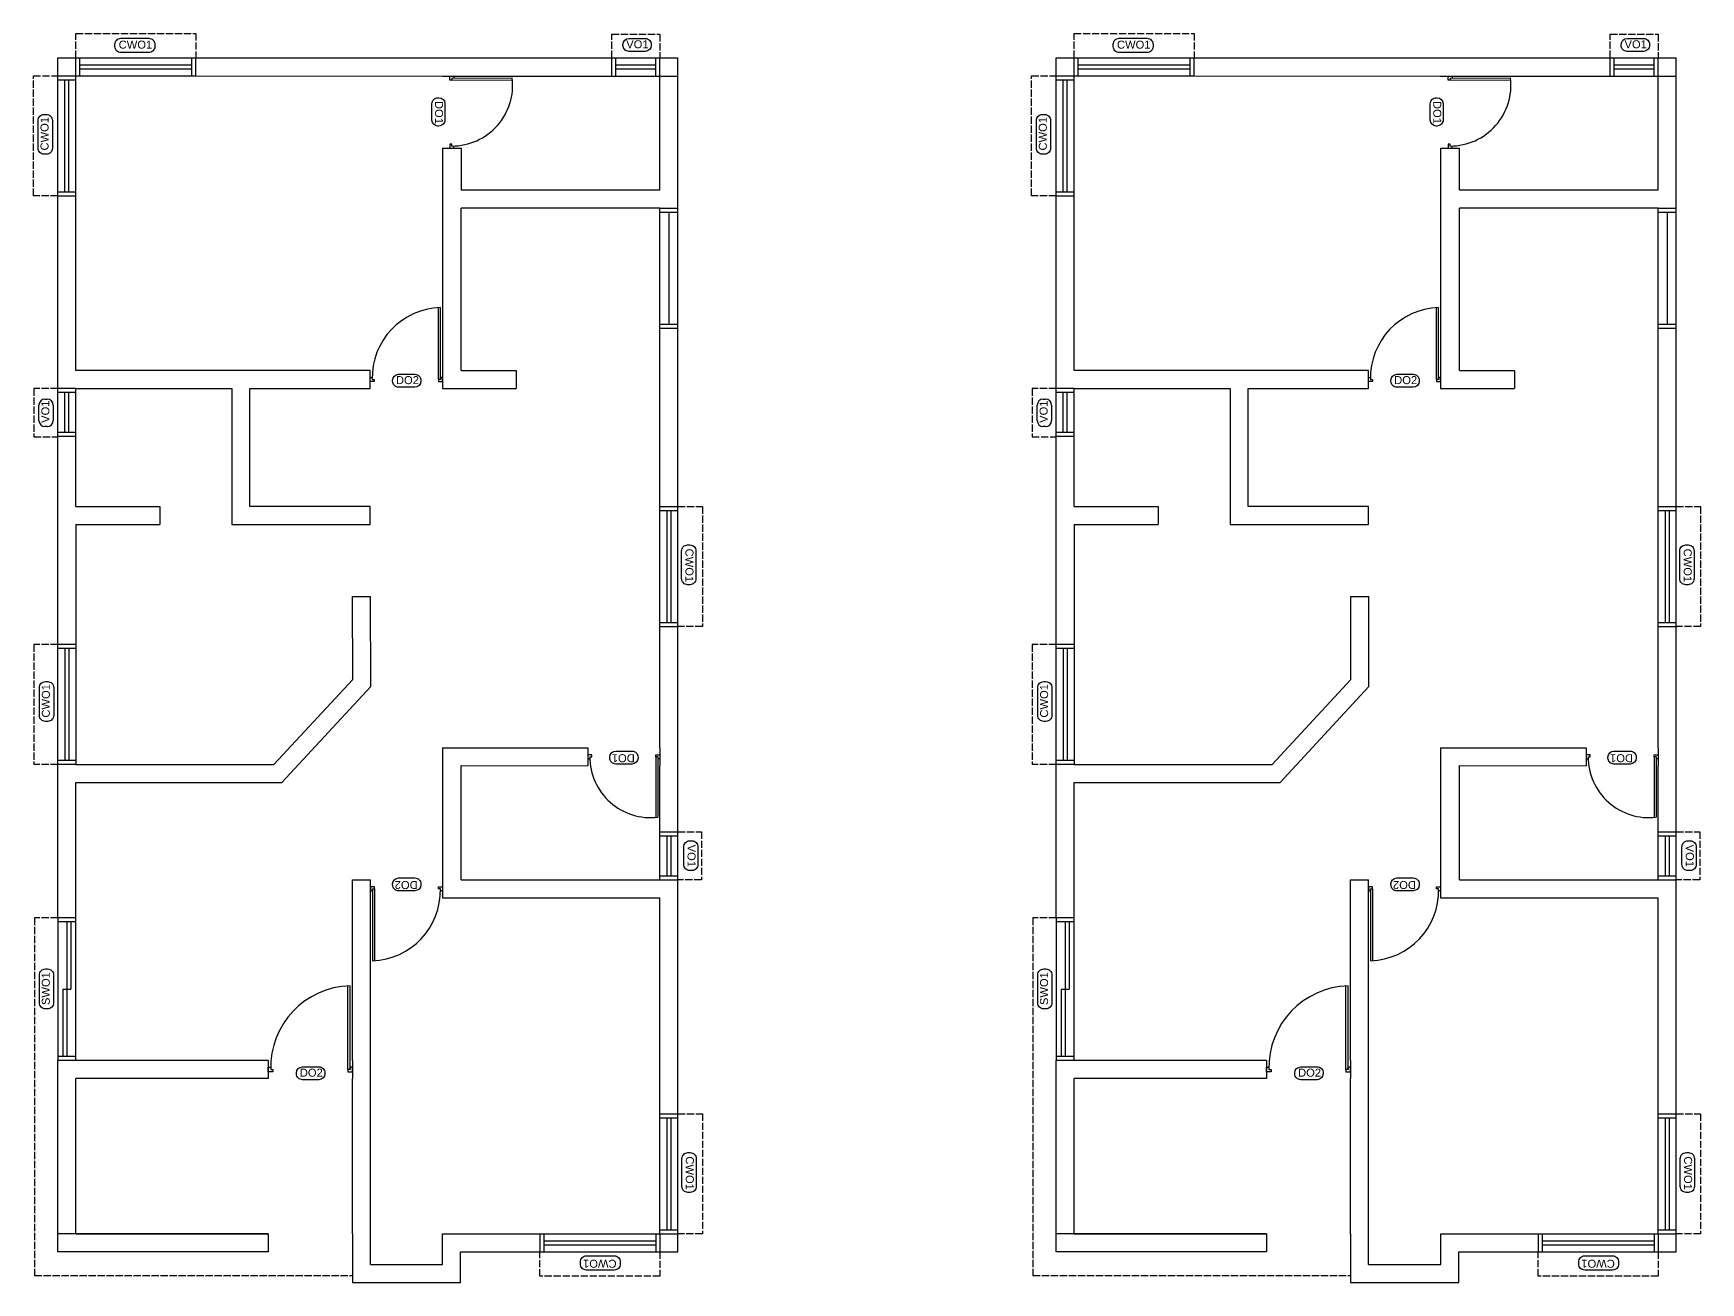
# Model space of a CAD drawing. Header units: inches. Extents: x 501 to 2996, y 333 to 2050.
# Drawn here: x 1592 to 2425, y 1425 to 2050 of the extents above; entities that cross this region are included whole.
import ezdxf

# ---------------------------------------------------------------- set-up
doc = ezdxf.new("R2010")
doc.units = ezdxf.units.IN
doc.header["$MEASUREMENT"] = 0
doc.linetypes.add('ACAD_ISO02W100', pattern=[15, 12, -3])
for name, color, linetype in [('BORDERS', 7, 'Continuous'), ('DOOR', 191, 'Continuous'), ('SUNSHADE', 150, 'ACAD_ISO02W100'), ('TEXT', 7, 'Continuous'), ('WALLS', 1, 'Continuous'), ('WINDOW', 5, 'Continuous')]:
    doc.layers.add(name, color=color, linetype=linetype)
doc.styles.get("Standard").update_dxf_attribs({"font": 'arial.ttf'})

msp = doc.modelspace()

# ---------------------------------------------------------------- linework, layer by layer
at = {"layer": 'BORDERS'}
for p, q in [((1904.93, 1962.63), (1913.93, 1962.63)), ((1904.93, 1960.63), (1913.93, 1960.63)), ((1909.43, 1960.63), (1909.43, 1904.63)), ((2404.04, 1962.63), (2413.04, 1962.63)), ((2404.04, 1960.63), (2413.04, 1960.63)), ((2408.54, 1960.63), (2408.54, 1904.63)), ((1904.93, 1904.63), (1913.93, 1904.63)), ((1904.93, 1902.63), (1913.93, 1902.63)), ((2404.04, 1904.63), (2413.04, 1904.63)), ((2404.04, 1902.63), (2413.04, 1902.63))]:
    msp.add_line(p, q, dxfattribs=at)
at = {"layer": 'DOOR'}
for p, q in [((1799.9, 2026.68), (1799.9, 2028.68)), ((1799.9, 2028.68), (1801.9, 2028.68)), ((1800.9, 2026.68), (1799.9, 2026.68)), ((1800.9, 2027.68), (1831.11, 2027.7)), ((1800.9, 2027.68), (1800.9, 2026.68)), ((1800.9, 2026.68), (1831.21, 2026.71)), ((1801.9, 2028.68), (1801.9, 2027.68)), ((2299.01, 2026.68), (2299.01, 2028.68)), ((2299.01, 2028.68), (2301.01, 2028.68)), ((2300.01, 2026.68), (2299.01, 2026.68)), ((2300.01, 2027.68), (2330.22, 2027.7)), ((2300.01, 2027.68), (2300.01, 2026.68)), ((2300.01, 2026.68), (2330.32, 2026.71)), ((2301.01, 2028.68), (2301.01, 2027.68)), ((1800.92, 1994.68), (1799.92, 1994.68)), ((1799.92, 1994.68), (1799.93, 1992.68)), ((1799.93, 1992.68), (1801.92, 1992.68)), ((1800.92, 1993.68), (1800.92, 1994.68)), ((1801.92, 1992.68), (1801.92, 1993.69)), ((2300.03, 1994.68), (2299.03, 1994.68)), ((2299.03, 1994.68), (2299.03, 1992.68)), ((2299.03, 1992.68), (2301.03, 1992.68)), ((2300.03, 1993.68), (2300.03, 1994.68)), ((2301.03, 1992.68), (2301.03, 1993.69)), ((1794.17, 1876.85), (1794.17, 1912.89)), ((1795.17, 1876.85), (1795.17, 1912.89)), ((2293.28, 1876.85), (2293.28, 1912.89)), ((2294.28, 1876.85), (2294.28, 1912.89)), ((1760.1, 1877.85), (1761.09, 1877.85)), ((1760.1, 1875.85), (1760.1, 1877.85)), ((1762.1, 1875.85), (1760.1, 1875.85)), ((1761.1, 1876.85), (1762.1, 1876.85)), ((1762.1, 1876.85), (1762.1, 1875.85)), ((1794.17, 1876.85), (1794.17, 1875.85)), ((1795.17, 1876.85), (1794.17, 1876.85)), ((1794.17, 1875.85), (1796.17, 1875.85)), ((1796.17, 1877.85), (1795.17, 1877.85)), ((1795.17, 1877.85), (1795.17, 1876.85)), ((1796.17, 1875.85), (1796.17, 1877.85)), ((2259.21, 1877.85), (2260.2, 1877.85)), ((2259.21, 1875.85), (2259.21, 1877.85)), ((2261.21, 1875.85), (2259.21, 1875.85)), ((2260.21, 1876.85), (2261.21, 1876.85)), ((2261.21, 1876.85), (2261.21, 1875.85)), ((2293.28, 1876.85), (2293.28, 1875.85)), ((2294.28, 1876.85), (2293.28, 1876.85)), ((2293.28, 1875.85), (2295.28, 1875.85)), ((2295.28, 1877.85), (2294.28, 1877.85)), ((2294.28, 1877.85), (2294.28, 1876.85)), ((2295.28, 1875.85), (2295.28, 1877.85)), ((1870.93, 1689.28), (1868.93, 1689.29)), ((1868.93, 1689.29), (1868.93, 1687.29)), ((1868.93, 1687.29), (1869.94, 1687.29)), ((1869.93, 1688.29), (1870.93, 1688.29)), ((1870.93, 1688.29), (1870.93, 1689.28)), ((1902.93, 1688.27), (1902.92, 1657.96)), ((1902.93, 1688.27), (1902.93, 1689.27)), ((1902.93, 1689.27), (1904.93, 1689.27)), ((1903.93, 1688.27), (1902.93, 1688.27)), ((1903.93, 1688.27), (1903.92, 1658.06)), ((1904.93, 1687.27), (1903.93, 1687.27)), ((1904.93, 1689.27), (1904.93, 1687.27)), ((2370.04, 1689.28), (2368.04, 1689.29)), ((2368.04, 1689.29), (2368.04, 1687.29)), ((2368.04, 1687.29), (2369.05, 1687.29)), ((2369.04, 1688.29), (2370.04, 1688.29)), ((2370.04, 1688.29), (2370.04, 1689.28)), ((2402.04, 1688.27), (2402.03, 1657.96)), ((2402.04, 1688.27), (2402.04, 1689.27)), ((2402.04, 1689.27), (2404.04, 1689.27)), ((2403.04, 1688.27), (2402.04, 1688.27)), ((2403.04, 1688.27), (2403.03, 1658.06)), ((2404.04, 1687.27), (2403.04, 1687.27)), ((2404.04, 1689.27), (2404.04, 1687.27)), ((1762.17, 1623.27), (1760.17, 1623.27)), ((1760.17, 1623.27), (1760.17, 1621.27)), ((1760.17, 1621.27), (1761.17, 1621.27)), ((1761.17, 1621.27), (1761.17, 1622.27)), ((1761.17, 1622.27), (1762.17, 1622.27)), ((1761.17, 1622.27), (1761.17, 1586.3)), ((1762.17, 1622.27), (1762.17, 1623.27)), ((1762.17, 1622.27), (1762.17, 1586.3)), ((1794.17, 1622.27), (1794.17, 1623.27)), ((1794.17, 1623.27), (1796.17, 1623.27)), ((1795.17, 1622.27), (1794.17, 1622.27)), ((1796.17, 1621.27), (1795.19, 1621.27)), ((1796.17, 1623.27), (1796.17, 1621.27)), ((2261.28, 1623.27), (2259.28, 1623.27)), ((2259.28, 1623.27), (2259.28, 1621.27)), ((2259.28, 1621.27), (2260.28, 1621.27)), ((2260.28, 1621.27), (2260.28, 1622.27)), ((2260.28, 1622.27), (2261.28, 1622.27)), ((2260.28, 1622.27), (2260.28, 1586.3)), ((2261.28, 1622.27), (2261.28, 1623.27)), ((2261.28, 1622.27), (2261.28, 1586.3)), ((2293.28, 1622.27), (2293.28, 1623.27)), ((2293.28, 1623.27), (2295.28, 1623.27)), ((2294.28, 1622.27), (2293.28, 1622.27)), ((2295.28, 1621.27), (2294.3, 1621.27)), ((2295.28, 1623.27), (2295.28, 1621.27)), ((1748.84, 1531.82), (1748.84, 1573.78)), ((1750.01, 1531.82), (1750.01, 1573.78)), ((2247.95, 1531.82), (2247.95, 1573.78)), ((2249.12, 1531.82), (2249.12, 1573.78)), ((1709.17, 1532.98), (1710.32, 1532.98)), ((1709.17, 1530.65), (1709.17, 1532.98)), ((1711.5, 1530.65), (1709.17, 1530.65)), ((1710.34, 1531.82), (1711.5, 1531.82)), ((1711.5, 1531.82), (1711.5, 1530.65)), ((1748.84, 1531.82), (1748.84, 1530.65)), ((1750.01, 1531.82), (1748.84, 1531.82)), ((1748.84, 1530.65), (1751.17, 1530.65)), ((1751.17, 1532.98), (1750.01, 1532.98)), ((1750.01, 1532.98), (1750.01, 1531.82)), ((1751.17, 1530.65), (1751.17, 1532.98)), ((2208.28, 1532.98), (2209.43, 1532.98)), ((2208.28, 1530.65), (2208.28, 1532.98)), ((2210.61, 1530.65), (2208.28, 1530.65)), ((2209.45, 1531.82), (2210.61, 1531.82)), ((2210.61, 1531.82), (2210.61, 1530.65)), ((2247.95, 1531.82), (2247.95, 1530.65)), ((2249.12, 1531.82), (2247.95, 1531.82)), ((2247.95, 1530.65), (2250.28, 1530.65)), ((2250.28, 1532.98), (2249.12, 1532.98)), ((2249.12, 1532.98), (2249.12, 1531.82)), ((2250.28, 1530.65), (2250.28, 1532.98))]:
    msp.add_line(p, q, dxfattribs=at)
for centre, radius, start, end in [((1800.91, 2024.09), 30.42, 270.02555, 6.82306), ((2300.02, 2024.09), 30.42, 270.02555, 6.82306), ((1796.21, 1877.78), 35.12, 91.69549, 181.52317), ((2295.32, 1877.78), 35.12, 91.69549, 181.52317), ((1900.34, 1688.26), 30.42, 179.95764, 276.75515), ((2399.45, 1688.26), 30.42, 179.95764, 276.75515), ((1760.14, 1621.34), 35.05, 271.69549, 1.52317), ((2259.24, 1621.34), 35.05, 271.69549, 1.52317), ((1751.22, 1532.9), 40.89, 91.69549, 181.52317), ((2250.33, 1532.9), 40.89, 91.69549, 181.52317)]:
    msp.add_arc(centre, radius, start, end, dxfattribs=at)
at = {"layer": 'SUNSHADE', "ltscale": 0.3}
for p, q in [((1612.93, 2037.77), (1612.93, 2050.02)), ((1612.93, 2050.02), (1672.93, 2050.02)), ((1672.93, 2050.02), (1672.93, 2037.77)), ((1880.93, 2037.77), (1880.93, 2049.56)), ((1880.93, 2049.56), (1904.93, 2049.56)), ((1904.93, 2049.56), (1904.93, 2037.77)), ((2112.04, 2037.77), (2112.04, 2050.02)), ((2112.04, 2050.02), (2172.04, 2050.02)), ((2172.04, 2050.02), (2172.04, 2037.77)), ((2380.04, 2037.77), (2380.04, 2049.56)), ((2380.04, 2049.56), (2404.04, 2049.56)), ((2404.04, 2049.56), (2404.04, 2037.77)), ((1591.68, 1968.77), (1591.68, 2028.77)), ((1591.68, 2028.77), (1603.93, 2028.77)), ((2090.79, 1968.77), (2090.79, 2028.77)), ((2090.79, 2028.77), (2103.04, 2028.77)), ((1603.93, 1968.77), (1591.68, 1968.77)), ((2103.04, 1968.77), (2090.79, 1968.77)), ((1603.93, 1872.35), (1591.92, 1872.35)), ((1591.92, 1872.35), (1591.92, 1848.28)), ((2103.04, 1872.35), (2091.03, 1872.35)), ((2091.03, 1872.35), (2091.03, 1848.28)), ((1591.92, 1848.28), (1603.93, 1848.28)), ((2091.03, 1848.28), (2103.04, 1848.28)), ((1913.93, 1813.34), (1926.18, 1813.34)), ((1926.18, 1813.34), (1926.18, 1753.34)), ((2413.04, 1813.34), (2425.29, 1813.34)), ((2425.29, 1813.34), (2425.29, 1753.34)), ((1926.18, 1753.34), (1913.93, 1753.34)), ((2425.29, 1753.34), (2413.04, 1753.34)), ((1603.93, 1744.35), (1592.01, 1744.35)), ((1592.01, 1744.35), (1592.01, 1684.35)), ((2103.04, 1744.35), (2091.12, 1744.35)), ((2091.12, 1744.35), (2091.12, 1684.35)), ((1603.93, 1684.35), (1592.01, 1684.35)), ((2103.04, 1684.35), (2091.12, 1684.35)), ((1913.93, 1650.77), (1925.73, 1650.77)), ((1925.73, 1650.77), (1925.73, 1626.77)), ((2413.04, 1650.77), (2424.84, 1650.77)), ((2424.84, 1650.77), (2424.84, 1626.77)), ((1925.73, 1626.77), (1913.93, 1626.77)), ((2424.84, 1626.77), (2413.04, 1626.77)), ((1603.93, 1607.69), (1592.29, 1607.69)), ((1592.29, 1607.69), (1592.29, 1428.9)), ((2103.04, 1607.69), (2091.4, 1607.69)), ((2091.4, 1607.69), (2091.4, 1428.9)), ((1913.93, 1509.77), (1926.18, 1509.77)), ((1926.18, 1509.77), (1926.18, 1449.77)), ((2413.04, 1509.77), (2425.29, 1509.77)), ((2425.29, 1509.77), (2425.29, 1449.77)), ((1926.18, 1449.77), (1913.93, 1449.77)), ((2425.29, 1449.77), (2413.04, 1449.77)), ((1844.93, 1428.52), (1844.93, 1440.77)), ((1904.93, 1440.77), (1904.93, 1428.52)), ((2344.04, 1428.52), (2344.04, 1440.77)), ((2404.04, 1440.77), (2404.04, 1428.52)), ((1592.29, 1428.9), (1751.17, 1428.9)), ((1904.93, 1428.52), (1844.93, 1428.52)), ((2091.4, 1428.9), (2250.28, 1428.9)), ((2404.04, 1428.52), (2344.04, 1428.52))]:
    msp.add_line(p, q, dxfattribs=at)
at = {"layer": 'TEXT', "ltscale": 0.3}
for p, q in [((1594.49, 1856.36), (1594.49, 1864.12)), ((1597.49, 1867.12), (1598.61, 1867.12)), ((1601.61, 1864.12), (1601.61, 1856.36)), ((2093.6, 1856.36), (2093.6, 1864.12)), ((2096.6, 1867.12), (2097.72, 1867.12)), ((2100.72, 1864.12), (2100.72, 1856.36)), ((1598.61, 1853.36), (1597.49, 1853.36)), ((2097.72, 1853.36), (2096.6, 1853.36))]:
    msp.add_line(p, q, dxfattribs=at)
for points in [[(1635.48, 2047.55), (1649.4, 2047.55, -0.414214), (1652.4, 2044.55), (1652.4, 2043.43, -0.414214), (1649.4, 2040.43), (1635.48, 2040.43, -0.414214), (1632.48, 2043.43), (1632.48, 2044.55, -0.414214)], [(1889.46, 2047.44), (1897.63, 2047.45, -0.414509), (1900.63, 2044.45), (1900.63, 2044.01, -0.413918), (1897.64, 2041.01), (1889.47, 2041.01, -0.414509), (1886.46, 2044.01), (1886.46, 2044.44, -0.413918)], [(2134.59, 2047.55), (2148.51, 2047.55, -0.414214), (2151.51, 2044.55), (2151.51, 2043.43, -0.414214), (2148.51, 2040.43), (2134.59, 2040.43, -0.414214), (2131.59, 2043.43), (2131.59, 2044.55, -0.414214)], [(2388.57, 2047.44), (2396.74, 2047.45, -0.414509), (2399.74, 2044.45), (2399.74, 2044.01, -0.413918), (2396.75, 2041.01), (2388.58, 2041.01, -0.414509), (2385.57, 2044.01), (2385.57, 2044.44, -0.413918)], [(1797.42, 2014.86), (1797.42, 2006.69, -0.414509), (1794.42, 2003.68), (1793.99, 2003.68, -0.413918), (1790.99, 2006.68), (1790.98, 2014.85, -0.414509), (1793.98, 2017.85), (1794.42, 2017.85, -0.413918)], [(2296.52, 2014.86), (2296.53, 2006.69, -0.414509), (2293.53, 2003.68), (2293.1, 2003.68, -0.413918), (2290.1, 2006.68), (2290.09, 2014.85, -0.414509), (2293.09, 2017.85), (2293.52, 2017.85, -0.413918)], [(1594.08, 1992.55), (1594.08, 2006.47, -0.414214), (1597.08, 2009.47), (1598.2, 2009.47, -0.414214), (1601.2, 2006.47), (1601.2, 1992.55, -0.414214), (1598.2, 1989.55), (1597.08, 1989.55, -0.414214)], [(2093.19, 1992.55), (2093.19, 2006.47, -0.414214), (2096.19, 2009.47), (2097.31, 2009.47, -0.414214), (2100.31, 2006.47), (2100.31, 1992.55, -0.414214), (2097.31, 1989.55), (2096.19, 1989.55, -0.414214)], [(1774.31, 1879.51), (1782.48, 1879.52, -0.414509), (1785.49, 1876.52), (1785.49, 1876.08, -0.413918), (1782.49, 1873.08), (1774.32, 1873.07, -0.414509), (1771.32, 1876.07), (1771.32, 1876.51, -0.413918)], [(2273.42, 1879.51), (2281.59, 1879.52, -0.414509), (2284.6, 1876.52), (2284.6, 1876.08, -0.413918), (2281.6, 1873.08), (2273.43, 1873.07, -0.414509), (2270.43, 1876.07), (2270.43, 1876.51, -0.413918)], [(1922.91, 1791.21), (1922.91, 1777.3, -0.414214), (1919.91, 1774.3), (1918.79, 1774.3, -0.414214), (1915.79, 1777.3), (1915.79, 1791.21, -0.414214), (1918.79, 1794.21), (1919.91, 1794.21, -0.414214)], [(2422.02, 1791.21), (2422.02, 1777.3, -0.414214), (2419.02, 1774.3), (2417.9, 1774.3, -0.414214), (2414.9, 1777.3), (2414.9, 1791.21, -0.414214), (2417.9, 1794.21), (2419.02, 1794.21, -0.414214)], [(1594.74, 1708.96), (1594.74, 1722.88, -0.414214), (1597.74, 1725.88), (1598.86, 1725.88, -0.414214), (1601.86, 1722.88), (1601.86, 1708.96, -0.414214), (1598.86, 1705.96), (1597.74, 1705.96, -0.414214)], [(2093.85, 1708.96), (2093.85, 1722.88, -0.414214), (2096.85, 1725.88), (2097.97, 1725.88, -0.414214), (2100.97, 1722.88), (2100.97, 1708.96, -0.414214), (2097.97, 1705.96), (2096.85, 1705.96, -0.414214)], [(1891.02, 1684.65), (1882.85, 1684.64, -0.414509), (1879.84, 1687.64), (1879.84, 1688.08, -0.413918), (1882.84, 1691.08), (1891.01, 1691.09, -0.414509), (1894.01, 1688.09), (1894.01, 1687.65, -0.413918)], [(2390.13, 1684.65), (2381.96, 1684.64, -0.414509), (2378.95, 1687.64), (2378.95, 1688.08, -0.413918), (2381.95, 1691.08), (2390.12, 1691.09, -0.414509), (2393.12, 1688.09), (2393.12, 1687.65, -0.413918)], [(1782.49, 1621.25), (1774.32, 1621.24, -0.414509), (1771.32, 1624.24), (1771.32, 1624.68, -0.413918), (1774.31, 1627.68), (1782.48, 1627.68, -0.414509), (1785.49, 1624.68), (1785.49, 1624.25, -0.413918)], [(2281.6, 1621.25), (2273.43, 1621.24, -0.414509), (2270.43, 1624.24), (2270.43, 1624.68, -0.413918), (2273.42, 1627.68), (2281.59, 1627.68, -0.414509), (2284.6, 1624.68), (2284.6, 1624.25, -0.413918)], [(1594.71, 1565.24), (1594.71, 1579.16, -0.414214), (1597.71, 1582.16), (1598.83, 1582.16, -0.414214), (1601.83, 1579.16), (1601.83, 1565.24, -0.414214), (1598.83, 1562.24), (1597.71, 1562.24, -0.414214)], [(2093.82, 1565.24), (2093.82, 1579.16, -0.414214), (2096.82, 1582.16), (2097.94, 1582.16, -0.414214), (2100.94, 1579.16), (2100.94, 1565.24, -0.414214), (2097.94, 1562.24), (2096.82, 1562.24, -0.414214)], [(1726.26, 1533.2), (1734.43, 1533.21, -0.414509), (1737.44, 1530.21), (1737.44, 1529.78, -0.413918), (1734.44, 1526.78), (1726.27, 1526.77, -0.414509), (1723.27, 1529.77), (1723.27, 1530.2, -0.413918)], [(2225.37, 1533.2), (2233.54, 1533.21, -0.414509), (2236.54, 1530.21), (2236.54, 1529.78, -0.413918), (2233.55, 1526.78), (2225.38, 1526.77, -0.414509), (2222.37, 1529.77), (2222.37, 1530.2, -0.413918)], [(1923.09, 1487.33), (1923.09, 1473.41, -0.414214), (1920.09, 1470.41), (1918.97, 1470.41, -0.414214), (1915.97, 1473.41), (1915.97, 1487.33, -0.414214), (1918.97, 1490.33), (1920.09, 1490.33, -0.414214)], [(2422.19, 1487.33), (2422.19, 1473.41, -0.414214), (2419.19, 1470.41), (2418.08, 1470.41, -0.414214), (2415.08, 1473.41), (2415.08, 1487.33, -0.414214), (2418.08, 1490.33), (2419.19, 1490.33, -0.414214)], [(1882.16, 1431.58), (1868.24, 1431.58, -0.414214), (1865.24, 1434.58), (1865.24, 1435.7, -0.414214), (1868.24, 1438.7), (1882.16, 1438.7, -0.414214), (1885.16, 1435.7), (1885.16, 1434.58, -0.414214)], [(2381.27, 1431.58), (2367.35, 1431.58, -0.414214), (2364.35, 1434.58), (2364.35, 1435.7, -0.414214), (2367.35, 1438.7), (2381.27, 1438.7, -0.414214), (2384.27, 1435.7), (2384.27, 1434.58, -0.414214)]]:
    msp.add_lwpolyline(points, format="xyb", close=True, dxfattribs=at)
for points in [[(1919.84, 1631.34, -0.414214), (1916.84, 1634.34), (1916.84, 1643.21, -0.414214), (1919.84, 1646.21), (1920.96, 1646.21, -0.414214), (1923.96, 1643.21), (1923.96, 1634.34, -0.414214), (1920.96, 1631.34), (1919.84, 1631.34)], [(2418.95, 1631.34, -0.414214), (2415.95, 1634.34), (2415.95, 1643.21, -0.414214), (2418.95, 1646.21), (2420.07, 1646.21, -0.414214), (2423.07, 1643.21), (2423.07, 1634.34, -0.414214), (2420.07, 1631.34), (2418.95, 1631.34)]]:
    msp.add_lwpolyline(points, format="xyb", dxfattribs=at)
for centre, start, end in [((1597.49, 1864.12), 90, 180), ((1598.61, 1864.12), 0, 90), ((2096.6, 1864.12), 90, 180), ((2097.72, 1864.12), 0, 90), ((1597.49, 1856.36), 180, 270), ((1598.61, 1856.36), 270, 0), ((2096.6, 1856.36), 180, 270), ((2097.72, 1856.36), 270, 0)]:
    msp.add_arc(centre, 3, start, end, dxfattribs=at)
at = {"layer": 'WALLS'}
for p, q in [((1603.93, 1872.35), (1603.93, 2037.77)), ((1603.93, 2037.77), (1612.93, 2037.77)), ((1672.93, 2037.77), (1880.93, 2037.77)), ((1904.93, 2037.77), (1913.93, 2037.77)), ((1913.93, 1813.34), (1913.93, 2037.77)), ((2103.04, 1872.35), (2103.04, 2037.77)), ((2103.04, 2037.77), (2112.04, 2037.77)), ((2172.04, 2037.77), (2380.04, 2037.77)), ((2404.04, 2037.77), (2413.04, 2037.77)), ((2413.04, 1813.34), (2413.04, 2037.77)), ((1672.93, 2028.74), (1796.17, 2028.68)), ((1796.17, 2028.68), (1805.62, 2028.68)), ((1805.62, 2028.68), (1880.93, 2028.64)), ((1904.93, 1971.63), (1904.93, 2028.63)), ((1904.93, 2028.63), (1913.93, 2028.63)), ((2172.04, 2028.74), (2295.28, 2028.68)), ((2295.28, 2028.68), (2304.73, 2028.68)), ((2304.73, 2028.68), (2380.04, 2028.64)), ((2404.04, 1971.63), (2404.04, 2028.63)), ((2404.04, 2028.63), (2413.04, 2028.63)), ((1796.17, 1992.68), (1796.17, 1872.34)), ((1796.17, 1992.68), (1805.68, 1992.68)), ((1805.67, 1971.63), (1805.68, 1992.68)), ((2295.28, 1992.68), (2295.28, 1872.34)), ((2295.28, 1992.68), (2304.78, 1992.68)), ((2304.78, 1971.63), (2304.78, 1992.68)), ((1612.93, 1881.35), (1612.93, 1968.77)), ((1904.93, 1971.63), (1805.62, 1971.63)), ((2112.04, 1881.35), (2112.04, 1968.77)), ((2404.04, 1971.63), (2304.73, 1971.63)), ((1904.93, 1962.63), (1805.62, 1962.63)), ((1805.62, 1881.35), (1805.66, 1962.63)), ((1904.93, 1813.34), (1904.93, 1962.63)), ((2404.04, 1962.63), (2304.73, 1962.63)), ((2304.73, 1881.35), (2304.77, 1962.63)), ((2404.04, 1813.34), (2404.04, 1962.63)), ((1760.1, 1881.35), (1612.93, 1881.35)), ((1760.1, 1872.34), (1760.1, 1881.35)), ((1805.62, 1881.35), (1833.12, 1881.35)), ((1833.12, 1881.35), (1833.12, 1872.35)), ((2259.21, 1881.35), (2112.04, 1881.35)), ((2259.21, 1872.34), (2259.21, 1881.35)), ((2304.73, 1881.35), (2332.23, 1881.35)), ((2332.23, 1881.35), (2332.23, 1872.35)), ((1612.93, 1872.35), (1690.93, 1872.35)), ((1690.93, 1872.35), (1690.93, 1813.35)), ((1699.87, 1872.34), (1760.1, 1872.34)), ((1699.87, 1813.34), (1699.87, 1872.34)), ((1796.17, 1872.34), (1805.62, 1872.34)), ((1805.62, 1872.34), (1805.62, 1872.35)), ((1805.62, 1872.35), (1833.12, 1872.35)), ((2112.04, 1872.35), (2190.04, 1872.35)), ((2190.04, 1872.35), (2190.04, 1813.35)), ((2198.98, 1872.34), (2259.21, 1872.34)), ((2198.98, 1813.34), (2198.98, 1872.34)), ((2295.28, 1872.34), (2304.73, 1872.34)), ((2304.73, 1872.34), (2304.73, 1872.35)), ((2304.73, 1872.35), (2332.23, 1872.35)), ((1603.93, 1744.35), (1603.93, 1848.35)), ((1612.93, 1813.35), (1612.93, 1848.35)), ((2103.04, 1744.35), (2103.04, 1848.35)), ((2112.04, 1813.35), (2112.04, 1848.35)), ((1654.93, 1813.35), (1654.93, 1804.35)), ((1690.93, 1813.35), (1690.93, 1804.35)), ((1760.1, 1813.34), (1699.87, 1813.34)), ((2154.04, 1813.35), (2154.04, 1804.35)), ((2190.04, 1813.35), (2190.04, 1804.35)), ((2259.21, 1813.34), (2198.98, 1813.34)), ((1612.93, 1804.35), (1654.93, 1804.35)), ((1690.93, 1804.35), (1751.36, 1804.35)), ((1751.36, 1804.35), (1760.13, 1804.37)), ((2112.04, 1804.35), (2154.04, 1804.35)), ((2190.04, 1804.35), (2250.46, 1804.35)), ((2250.46, 1804.35), (2259.23, 1804.37)), ((1751.23, 1768.35), (1760.23, 1768.37)), ((2250.34, 1768.35), (2259.34, 1768.37)), ((1904.93, 1692.77), (1904.93, 1753.34)), ((1913.93, 1650.77), (1913.93, 1753.34)), ((2404.04, 1692.77), (2404.04, 1753.34)), ((2413.04, 1650.77), (2413.04, 1753.34)), ((1796.17, 1692.77), (1796.17, 1617.77)), ((1796.17, 1692.77), (1868.93, 1692.77)), ((1868.93, 1692.78), (1868.93, 1683.79)), ((1904.93, 1692.77), (1904.93, 1683.77)), ((1913.93, 1692.77), (1913.94, 1692.77)), ((2295.28, 1692.77), (2295.28, 1617.77)), ((2295.28, 1692.77), (2368.04, 1692.77)), ((2368.04, 1692.78), (2368.04, 1683.79)), ((2404.04, 1692.77), (2404.04, 1683.77)), ((2413.04, 1692.77), (2413.05, 1692.77)), ((1603.93, 1607.69), (1603.93, 1684.35)), ((2103.04, 1607.69), (2103.04, 1684.35)), ((1805.62, 1626.77), (1805.62, 1683.82)), ((1805.62, 1683.82), (1868.93, 1683.79)), ((1904.93, 1650.77), (1904.93, 1683.77)), ((1904.93, 1683.77), (1904.93, 1683.77)), ((2304.73, 1626.77), (2304.73, 1683.82)), ((2304.73, 1683.82), (2368.04, 1683.79)), ((2404.04, 1650.77), (2404.04, 1683.77)), ((2404.04, 1683.77), (2404.04, 1683.77)), ((1751.17, 1536.31), (1751.17, 1626.77)), ((1751.17, 1626.77), (1760.17, 1626.77)), ((1760.17, 1434.3), (1760.17, 1626.77)), ((1805.62, 1626.77), (1904.93, 1626.77)), ((1913.93, 1509.77), (1913.93, 1626.77)), ((2250.28, 1536.31), (2250.28, 1626.77)), ((2250.28, 1626.77), (2259.28, 1626.77)), ((2259.28, 1434.3), (2259.28, 1626.77)), ((2304.73, 1626.77), (2404.04, 1626.77)), ((2413.04, 1509.77), (2413.04, 1626.77)), ((1796.17, 1617.77), (1904.93, 1617.77)), ((1904.93, 1509.77), (1904.93, 1617.77)), ((2295.28, 1617.77), (2404.04, 1617.77)), ((2404.04, 1509.77), (2404.04, 1617.77)), ((1603.93, 1440.77), (1603.93, 1536.31)), ((1603.93, 1528.77), (1603.93, 1536.31)), ((1709.17, 1536.31), (1612.93, 1536.31)), ((1709.17, 1536.31), (1709.17, 1527.32)), ((1751.17, 1536.31), (1751.17, 1527.32)), ((2103.04, 1440.77), (2103.04, 1536.31)), ((2103.04, 1528.77), (2103.04, 1536.31)), ((2208.28, 1536.31), (2112.04, 1536.31)), ((2208.28, 1536.31), (2208.28, 1527.32)), ((2250.28, 1536.31), (2250.28, 1527.32)), ((1612.93, 1449.77), (1612.93, 1527.32)), ((1709.17, 1527.32), (1612.93, 1527.32)), ((1709.17, 1527.32), (1612.93, 1527.32)), ((1751.17, 1449.77), (1751.17, 1527.32)), ((2112.04, 1449.77), (2112.04, 1527.32)), ((2208.28, 1527.32), (2112.04, 1527.32)), ((2208.28, 1527.32), (2112.04, 1527.32)), ((2250.28, 1449.77), (2250.28, 1527.32)), ((1709.17, 1449.77), (1603.93, 1449.77)), ((1612.93, 1449.77), (1709.17, 1449.77)), ((1709.17, 1449.77), (1709.17, 1440.77)), ((1751.17, 1449.77), (1751.17, 1440.77)), ((1796.23, 1449.77), (1844.93, 1449.77)), ((1796.23, 1434.3), (1796.23, 1449.77)), ((1904.93, 1449.77), (1913.93, 1449.77)), ((1913.93, 1440.77), (1913.93, 1449.77)), ((2208.28, 1449.77), (2103.04, 1449.77)), ((2112.04, 1449.77), (2208.28, 1449.77)), ((2208.28, 1449.77), (2208.28, 1440.77)), ((2250.28, 1449.77), (2250.28, 1440.77)), ((2295.34, 1449.77), (2344.04, 1449.77)), ((2295.34, 1434.3), (2295.34, 1449.77)), ((2404.04, 1449.77), (2413.04, 1449.77)), ((2413.04, 1440.77), (2413.04, 1449.77)), ((1709.17, 1440.77), (1603.93, 1440.77)), ((1751.17, 1440.77), (1751.17, 1425.3)), ((1760.17, 1434.3), (1796.23, 1434.3)), ((1805.23, 1440.77), (1844.93, 1440.77)), ((1805.23, 1425.3), (1805.23, 1440.77)), ((1904.93, 1440.77), (1913.93, 1440.77)), ((2208.28, 1440.77), (2103.04, 1440.77)), ((2250.28, 1440.77), (2250.28, 1425.3)), ((2259.28, 1434.3), (2295.34, 1434.3)), ((2304.34, 1440.77), (2344.04, 1440.77)), ((2304.34, 1425.3), (2304.34, 1440.77)), ((2404.04, 1440.77), (2413.04, 1440.77)), ((1751.17, 1425.3), (1805.23, 1425.3)), ((2250.28, 1425.3), (2304.34, 1425.3))]:
    msp.add_line(p, q, dxfattribs=at)
at = {"layer": 'WALLS', "ltscale": 0.3}
for p, q in [((1612.93, 1607.69), (1612.93, 1675.35)), ((2112.04, 1607.69), (2112.04, 1675.35))]:
    msp.add_line(p, q, dxfattribs=at)
at = {"layer": 'WALLS'}
for points in [[(1603.93, 2028.77), (1603.93, 2037.77)], [(2103.04, 2028.77), (2103.04, 2037.77)], [(1603.93, 1887.77), (1603.93, 1968.77)], [(2103.04, 1887.77), (2103.04, 1968.77)], [(1612.93, 1813.35), (1654.93, 1813.35)], [(1760.13, 1804.37), (1760.1, 1813.34)], [(2112.04, 1813.35), (2154.04, 1813.35)], [(2259.23, 1804.37), (2259.21, 1813.34)], [(1612.93, 1804.35), (1612.93, 1744.35)], [(2112.04, 1804.35), (2112.04, 1744.35)], [(1612.93, 1675.35), (1715.89, 1675.35), (1760.36, 1723.41), (1760.23, 1768.37)], [(1751.35, 1726.92), (1751.23, 1768.35)], [(2112.04, 1675.35), (2215, 1675.35), (2259.46, 1723.41), (2259.34, 1768.37)], [(2250.45, 1726.92), (2250.34, 1768.35)], [(1612.93, 1684.35), (1711.95, 1684.35), (1751.36, 1726.93)], [(2112.04, 1684.35), (2211.06, 1684.35), (2250.46, 1726.93)]]:
    msp.add_lwpolyline(points, dxfattribs=at)
at = {"layer": 'WINDOW'}
for p, q in [((1612.93, 2037.77), (1672.93, 2037.77)), ((1612.93, 2028.77), (1612.93, 2037.77)), ((1614.93, 2028.77), (1614.93, 2037.77)), ((1614.93, 2034.27), (1670.93, 2034.27)), ((1670.93, 2028.77), (1670.93, 2037.77)), ((1672.93, 2028.77), (1672.93, 2037.77)), ((1880.93, 2037.77), (1904.93, 2037.77)), ((1880.93, 2028.63), (1880.93, 2037.77)), ((1882.93, 2028.63), (1882.93, 2037.77)), ((1882.93, 2034.2), (1902.93, 2034.2)), ((1902.93, 2028.63), (1902.93, 2037.77)), ((1904.93, 2028.63), (1904.93, 2037.77)), ((2112.04, 2037.77), (2172.04, 2037.77)), ((2112.04, 2028.77), (2112.04, 2037.77)), ((2114.04, 2028.77), (2114.04, 2037.77)), ((2114.04, 2034.27), (2170.04, 2034.27)), ((2170.04, 2028.77), (2170.04, 2037.77)), ((2172.04, 2028.77), (2172.04, 2037.77)), ((2380.04, 2037.77), (2404.04, 2037.77)), ((2380.04, 2028.63), (2380.04, 2037.77)), ((2382.04, 2028.63), (2382.04, 2037.77)), ((2382.04, 2034.2), (2402.04, 2034.2)), ((2402.04, 2028.63), (2402.04, 2037.77)), ((2404.04, 2028.63), (2404.04, 2037.77)), ((1603.93, 2028.77), (1612.93, 2028.76)), ((1603.93, 2028.77), (1612.93, 2028.77)), ((1603.93, 2026.77), (1612.93, 2026.77)), ((1607.43, 1970.77), (1607.43, 2026.77)), ((1609.43, 1970.77), (1609.43, 2026.77)), ((1612.93, 2028.76), (1612.93, 2028.77)), ((1612.93, 1968.77), (1612.93, 2028.76)), ((1612.93, 2028.76), (1672.93, 2028.74)), ((1614.93, 2032.27), (1670.93, 2032.27)), ((1880.93, 2028.64), (1904.93, 2028.63)), ((1882.93, 2032.2), (1902.93, 2032.2)), ((2103.04, 2028.77), (2112.04, 2028.76)), ((2103.04, 2028.77), (2112.04, 2028.77)), ((2103.04, 2026.77), (2112.04, 2026.77)), ((2106.54, 1970.77), (2106.54, 2026.77)), ((2108.54, 1970.77), (2108.54, 2026.77)), ((2112.04, 2028.76), (2112.04, 2028.77)), ((2112.04, 1968.77), (2112.04, 2028.76)), ((2112.04, 2028.76), (2172.04, 2028.74)), ((2114.04, 2032.27), (2170.04, 2032.27)), ((2380.04, 2028.64), (2404.04, 2028.63)), ((2382.04, 2032.2), (2402.04, 2032.2)), ((1603.93, 1970.77), (1612.93, 1970.77)), ((1603.93, 1968.77), (1612.93, 1968.77)), ((2103.04, 1970.77), (2112.04, 1970.77)), ((2103.04, 1968.77), (2112.04, 1968.77)), ((1603.93, 1848.35), (1603.93, 1872.35)), ((1612.93, 1872.35), (1603.93, 1872.35)), ((1612.93, 1870.35), (1603.93, 1870.35)), ((1607.43, 1850.35), (1607.43, 1870.35)), ((1609.43, 1850.35), (1609.43, 1870.35)), ((1612.93, 1848.35), (1612.93, 1872.35)), ((2103.04, 1848.35), (2103.04, 1872.35)), ((2112.04, 1872.35), (2103.04, 1872.35)), ((2112.04, 1870.35), (2103.04, 1870.35)), ((2106.54, 1850.35), (2106.54, 1870.35)), ((2108.54, 1850.35), (2108.54, 1870.35)), ((2112.04, 1848.35), (2112.04, 1872.35)), ((1612.93, 1850.35), (1603.93, 1850.35)), ((1612.93, 1848.35), (1603.93, 1848.35)), ((2112.04, 1850.35), (2103.04, 1850.35)), ((2112.04, 1848.35), (2103.04, 1848.35)), ((1904.93, 1753.34), (1904.93, 1813.34)), ((1904.93, 1813.34), (1913.93, 1813.34)), ((1904.93, 1811.34), (1913.93, 1811.34)), ((1908.43, 1811.34), (1908.43, 1755.34)), ((1910.43, 1811.34), (1910.43, 1755.34)), ((1913.93, 1753.34), (1913.93, 1813.34)), ((2404.04, 1753.34), (2404.04, 1813.34)), ((2404.04, 1813.34), (2413.04, 1813.34)), ((2404.04, 1811.34), (2413.04, 1811.34)), ((2407.54, 1811.34), (2407.54, 1755.34)), ((2409.54, 1811.34), (2409.54, 1755.34)), ((2413.04, 1753.34), (2413.04, 1813.34)), ((1904.93, 1755.34), (1913.93, 1755.34)), ((1904.93, 1753.34), (1913.93, 1753.34)), ((2404.04, 1755.34), (2413.04, 1755.34)), ((2404.04, 1753.34), (2413.04, 1753.34)), ((1603.93, 1684.35), (1603.93, 1744.35)), ((1612.93, 1744.35), (1603.93, 1744.35)), ((1612.93, 1742.35), (1603.93, 1742.35)), ((1607.43, 1742.35), (1607.43, 1686.35)), ((1609.43, 1742.35), (1609.43, 1686.35)), ((2103.04, 1684.35), (2103.04, 1744.35)), ((2112.04, 1744.35), (2103.04, 1744.35)), ((2112.04, 1742.35), (2103.04, 1742.35)), ((2106.54, 1742.35), (2106.54, 1686.35)), ((2108.54, 1742.35), (2108.54, 1686.35)), ((1612.93, 1686.35), (1603.93, 1686.35)), ((1612.93, 1684.35), (1603.93, 1684.35)), ((2112.04, 1686.35), (2103.04, 1686.35)), ((2112.04, 1684.35), (2103.04, 1684.35)), ((1904.93, 1626.77), (1904.93, 1650.77)), ((1904.93, 1650.77), (1913.93, 1650.77)), ((1913.93, 1626.77), (1913.93, 1650.77)), ((2404.04, 1626.77), (2404.04, 1650.77)), ((2404.04, 1650.77), (2413.04, 1650.77)), ((2413.04, 1626.77), (2413.04, 1650.77)), ((1904.93, 1648.77), (1913.93, 1648.77)), ((1908.43, 1648.77), (1908.43, 1628.77)), ((1910.43, 1648.77), (1910.43, 1628.77)), ((2404.04, 1648.77), (2413.04, 1648.77)), ((2407.54, 1648.77), (2407.54, 1628.77)), ((2409.54, 1648.77), (2409.54, 1628.77)), ((1904.93, 1628.77), (1913.93, 1628.77)), ((1904.93, 1626.77), (1913.93, 1626.77)), ((2404.04, 1628.77), (2413.04, 1628.77)), ((2404.04, 1626.77), (2413.04, 1626.77)), ((1612.93, 1607.69), (1603.93, 1607.69)), ((1612.93, 1605.69), (1603.93, 1605.69)), ((2112.04, 1607.69), (2103.04, 1607.69)), ((2112.04, 1605.69), (2103.04, 1605.69)), ((1612.93, 1538.31), (1603.93, 1538.31)), ((1612.93, 1536.31), (1603.93, 1536.31)), ((2112.04, 1538.31), (2103.04, 1538.31)), ((2112.04, 1536.31), (2103.04, 1536.31)), ((1904.93, 1449.77), (1904.93, 1509.77)), ((1904.93, 1509.77), (1913.93, 1509.77)), ((1913.93, 1449.77), (1913.93, 1509.77)), ((2404.04, 1449.77), (2404.04, 1509.77)), ((2404.04, 1509.77), (2413.04, 1509.77)), ((2413.04, 1449.77), (2413.04, 1509.77)), ((1904.93, 1507.77), (1913.93, 1507.77)), ((1908.43, 1507.77), (1908.43, 1451.77)), ((1910.43, 1507.77), (1910.43, 1451.77)), ((2404.04, 1507.77), (2413.04, 1507.77)), ((2407.54, 1507.77), (2407.54, 1451.77)), ((2409.54, 1507.77), (2409.54, 1451.77)), ((1904.93, 1451.77), (1913.93, 1451.77)), ((2404.04, 1451.77), (2413.04, 1451.77)), ((1844.93, 1449.77), (1904.93, 1449.77)), ((1844.93, 1449.77), (1844.93, 1440.77)), ((1846.93, 1449.77), (1846.93, 1440.77)), ((1846.93, 1446.27), (1902.93, 1446.27)), ((1846.93, 1444.27), (1902.93, 1444.27)), ((1902.93, 1449.77), (1902.93, 1440.77)), ((1904.93, 1449.77), (1904.93, 1440.77)), ((1904.93, 1449.77), (1913.93, 1449.77)), ((2344.04, 1449.77), (2404.04, 1449.77)), ((2344.04, 1449.77), (2344.04, 1440.77)), ((2346.04, 1449.77), (2346.04, 1440.77)), ((2346.04, 1446.27), (2402.04, 1446.27)), ((2346.04, 1444.27), (2402.04, 1444.27)), ((2402.04, 1449.77), (2402.04, 1440.77)), ((2404.04, 1449.77), (2404.04, 1440.77)), ((2404.04, 1449.77), (2413.04, 1449.77)), ((1844.93, 1440.77), (1904.93, 1440.77)), ((2344.04, 1440.77), (2404.04, 1440.77))]:
    msp.add_line(p, q, dxfattribs=at)
at = {"layer": 'WINDOW', "ltscale": 0.3}
for p, q in [((1603.93, 1607.69), (1603.93, 1536.31)), ((1608.43, 1605.69), (1608.43, 1538.31)), ((1610.43, 1605.69), (1610.43, 1572)), ((1612.93, 1536.31), (1612.93, 1607.69)), ((2103.04, 1607.69), (2103.04, 1536.31)), ((2107.54, 1605.69), (2107.54, 1538.31)), ((2109.54, 1605.69), (2109.54, 1572)), ((2112.04, 1536.31), (2112.04, 1607.69)), ((1606.43, 1572), (1606.43, 1538.31)), ((1606.43, 1572), (1610.43, 1572)), ((2105.54, 1572), (2105.54, 1538.31)), ((2105.54, 1572), (2109.54, 1572))]:
    msp.add_line(p, q, dxfattribs=at)
at = {"layer": 'WINDOW'}
for points in [[(1603.93, 1968.77), (1603.93, 2028.77)], [(2103.04, 1968.77), (2103.04, 2028.77)], [(1612.93, 1744.35), (1612.93, 1684.35)], [(2112.04, 1744.35), (2112.04, 1684.35)]]:
    msp.add_lwpolyline(points, dxfattribs=at)

# ---------------------------------------------------------------- texts
at = {"layer": 'TEXT', "ltscale": 0.3, "char_height": 4, "attachment_point": 1}
for s, insert in [('CWO1', (1634.36, 2046.36)), ('VO1', (1888.11, 2046.54)), ('CWO1', (2133.47, 2046.36)), ('VO1', (2387.22, 2046.54)), ('DO2', (1772.96, 1878.61)), ('DO2', (2272.07, 1878.61)), ('DO2', (1724.91, 1532.3)), ('DO2', (2224.02, 1532.3))]:
    msp.add_mtext_dynamic_manual_height_columns(s, width=26.9054, gutter_width=1, heights=[0], dxfattribs=dict(at, insert=insert))
for s, insert, rotation in [('DO1', (1796.52, 2016.21), 270), ('DO1', (2295.62, 2016.21), 270), ('CWO1', (1595.27, 1991.43), 90), ('CWO1', (2094.38, 1991.43), 90), ('VO1', (1595.68, 1855.24), 90), ('VO1', (2094.79, 1855.24), 90), ('CWO1', (1921.72, 1792.33), 270), ('CWO1', (2420.83, 1792.33), 270), ('CWO1', (1595.92, 1707.85), 90), ('CWO1', (2095.03, 1707.85), 90), ('DO1', (1892.37, 1685.55), 180), ('DO1', (2391.48, 1685.55), 180), ('VO1', (1922.77, 1644.33), 270), ('VO1', (2421.88, 1644.33), 270), ('DO2', (1783.84, 1622.15), 180), ('DO2', (2282.95, 1622.15), 180), ('SWO1', (1595.9, 1564.12), 90), ('SWO1', (2095.01, 1564.12), 90), ('CWO1', (1921.9, 1488.45), 270), ('CWO1', (2421.01, 1488.45), 270), ('CWO1', (1883.28, 1432.76), 180), ('CWO1', (2382.39, 1432.76), 180)]:
    msp.add_mtext_dynamic_manual_height_columns(s, width=26.9054, gutter_width=1, heights=[0], dxfattribs=dict(at, insert=insert, rotation=rotation))

doc.saveas('drawing.dxf')
